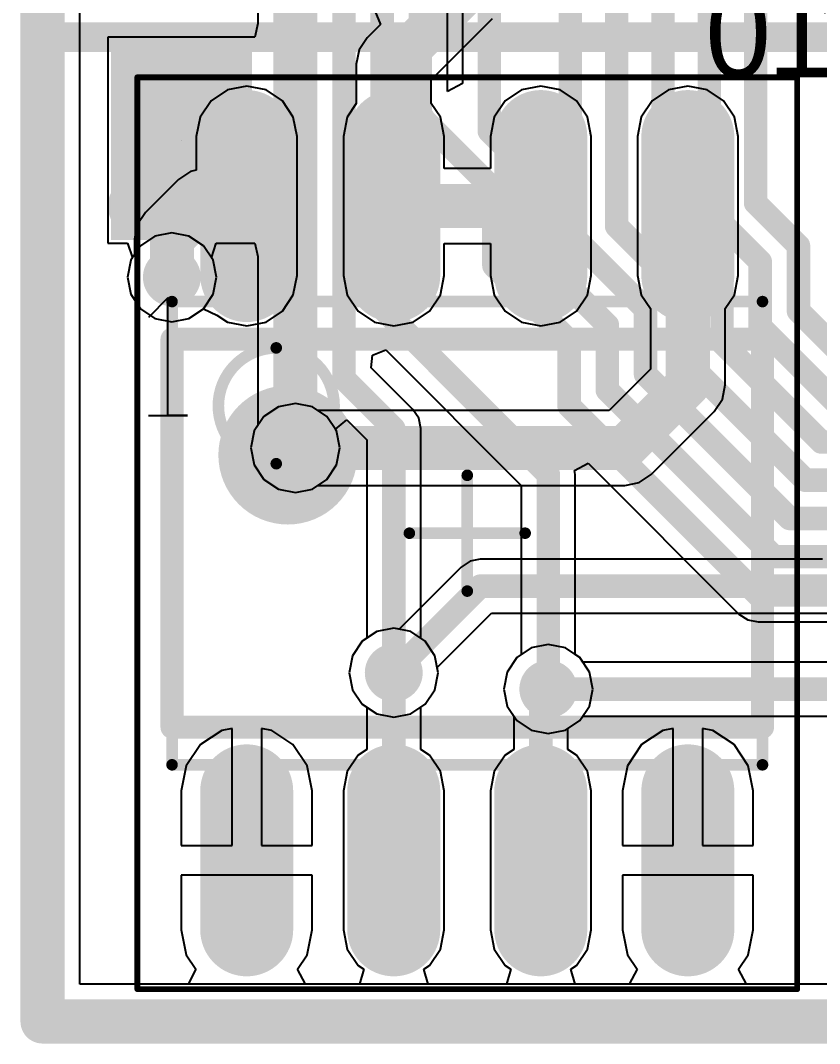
# Model space of a CAD drawing. Header units: millimetres. Extents: x 3.6 to 6.79, y 1.07 to 2.73.
# Drawn here: x 3.6145 to 3.8862, y 1.0655 to 1.4133 of the extents above; entities that cross this region are included whole.
import ezdxf

# ---------------------------------------------------------------- set-up
doc = ezdxf.new("R2010")
doc.units = ezdxf.units.MM
doc.header["$MEASUREMENT"] = 0
for name, color, linetype in [('BottomLayer', 5, 'Continuous'), ('BottomOverlay', 54, 'Continuous'), ('BottomPaste', 16, 'Continuous'), ('BottomSolder', 6, 'Continuous'), ('KeepOutLayer', 6, 'Continuous'), ('Mechanical13', 56, 'Continuous'), ('Mechanical15', 56, 'Continuous'), ('MidLayer1', 16, 'Continuous'), ('MidLayer2', 76, 'Continuous'), ('MultiLayer', 9, 'Continuous'), ('PadHoleLayer', 156, 'Continuous'), ('TopLayer', 1, 'Continuous'), ('TopOverlay', 2, 'Continuous'), ('TopPaste', 8, 'Continuous'), ('TopSolder', 216, 'Continuous'), ('ViaHoleLayer', 16, 'Continuous')]:
    doc.layers.add(name, color=color, linetype=linetype)

# ---------------------------------------------------------------- blocks, each defined once
blk = doc.blocks.new('SO8_B_22')
at = {"layer": 'BottomLayer', "const_width": 0.02362}
for points in [[(-0.0876, 0.075), (-0.13484, 0.075)], [(0.13484, 0.075), (0.0876, 0.075)], [(-0.0876, 0.025), (-0.13484, 0.025)], [(0.13484, 0.025), (0.0876, 0.025)], [(-0.0876, -0.025), (-0.13484, -0.025)], [(0.13484, -0.025), (0.0876, -0.025)], [(-0.0876, -0.075), (-0.13484, -0.075)], [(0.13484, -0.075), (0.0876, -0.075)]]:
    blk.add_lwpolyline(points, dxfattribs=at)
at = {"layer": 'BottomLayer', "const_width": 0.01181}
for points in [[(-0.14075, 0.075, 1), (-0.12894, 0.075, 1)], [(-0.0935, 0.075, 1), (-0.08169, 0.075, 1)], [(0.08169, 0.075, 1), (0.0935, 0.075, 1)], [(0.12894, 0.075, 1), (0.14075, 0.075, 1)], [(-0.14075, 0.025, 1), (-0.12894, 0.025, 1)], [(-0.0935, 0.025, 1), (-0.08169, 0.025, 1)], [(0.08169, 0.025, 1), (0.0935, 0.025, 1)], [(0.12894, 0.025, 1), (0.14075, 0.025, 1)], [(-0.14075, -0.025, 1), (-0.12894, -0.025, 1)], [(-0.0935, -0.025, 1), (-0.08169, -0.025, 1)], [(0.08169, -0.025, 1), (0.0935, -0.025, 1)], [(0.12894, -0.025, 1), (0.14075, -0.025, 1)], [(-0.14075, -0.075, 1), (-0.12894, -0.075, 1)], [(-0.0935, -0.075, 1), (-0.08169, -0.075, 1)], [(0.08169, -0.075, 1), (0.0935, -0.075, 1)], [(0.12894, -0.075, 1), (0.14075, -0.075, 1)]]:
    blk.add_lwpolyline(points, format="xyb", close=True, dxfattribs=at)
at = {"layer": 'BottomOverlay', "const_width": 0.00787}
for points in [[(-0.06594, -0.10039), (-0.06594, 0.10039)], [(0.06594, 0.10039), (-0.06594, 0.10039)], [(0.06594, -0.10039), (0.06594, 0.10039)], [(0.06594, -0.10039), (-0.06594, -0.10039)]]:
    blk.add_lwpolyline(points, dxfattribs=at)
at = {"layer": 'BottomOverlay'}
for points, const_width in [([(-0.06791, 0.10039, 1), (-0.06398, 0.10039, 1)], 0.00394), ([(-0.06791, 0.10039, 1), (-0.06398, 0.10039, 1)], 0.00394), ([(0.06398, 0.10039, 1), (0.06791, 0.10039, 1)], 0.00394), ([(0.06398, 0.10039, 1), (0.06791, 0.10039, 1)], 0.00394), ([(-0.01476, -0.06102, 1), (-0.03839, -0.06102, 1)], 0.02362), ([(-0.04429, -0.06102, 1), (-0.03248, -0.06102, 1)], 0.01181), ([(-0.02067, -0.06102, 1), (-0.00886, -0.06102, 1)], 0.01181), ([(-0.06791, -0.10039, 1), (-0.06398, -0.10039, 1)], 0.00394), ([(-0.06791, -0.10039, 1), (-0.06398, -0.10039, 1)], 0.00394), ([(0.06398, -0.10039, 1), (0.06791, -0.10039, 1)], 0.00394), ([(0.06398, -0.10039, 1), (0.06791, -0.10039, 1)], 0.00394), ([(-0.1063, -0.1124, 1), (-0.11614, -0.1124, 1)], 0.00984), ([(-0.1186, -0.1124, 1), (-0.11368, -0.1124, 1)], 0.00492), ([(-0.10876, -0.1124, 1), (-0.10384, -0.1124, 1)], 0.00492)]:
    blk.add_lwpolyline(points, format="xyb", close=True, dxfattribs=dict(at, const_width=const_width))
at = {"layer": 'BottomPaste', "const_width": 0.02362}
for points in [[(-0.0876, 0.075), (-0.13484, 0.075)], [(0.13484, 0.075), (0.0876, 0.075)], [(-0.0876, 0.025), (-0.13484, 0.025)], [(0.13484, 0.025), (0.0876, 0.025)], [(-0.0876, -0.025), (-0.13484, -0.025)], [(0.13484, -0.025), (0.0876, -0.025)], [(-0.0876, -0.075), (-0.13484, -0.075)], [(0.13484, -0.075), (0.0876, -0.075)]]:
    blk.add_lwpolyline(points, dxfattribs=at)
at = {"layer": 'BottomPaste', "const_width": 0.01181}
for points in [[(-0.14075, 0.075, 1), (-0.12894, 0.075, 1)], [(-0.0935, 0.075, 1), (-0.08169, 0.075, 1)], [(0.08169, 0.075, 1), (0.0935, 0.075, 1)], [(0.12894, 0.075, 1), (0.14075, 0.075, 1)], [(-0.14075, 0.025, 1), (-0.12894, 0.025, 1)], [(-0.0935, 0.025, 1), (-0.08169, 0.025, 1)], [(0.08169, 0.025, 1), (0.0935, 0.025, 1)], [(0.12894, 0.025, 1), (0.14075, 0.025, 1)], [(-0.14075, -0.025, 1), (-0.12894, -0.025, 1)], [(-0.0935, -0.025, 1), (-0.08169, -0.025, 1)], [(0.08169, -0.025, 1), (0.0935, -0.025, 1)], [(0.12894, -0.025, 1), (0.14075, -0.025, 1)], [(-0.14075, -0.075, 1), (-0.12894, -0.075, 1)], [(-0.0935, -0.075, 1), (-0.08169, -0.075, 1)], [(0.08169, -0.075, 1), (0.0935, -0.075, 1)], [(0.12894, -0.075, 1), (0.14075, -0.075, 1)]]:
    blk.add_lwpolyline(points, format="xyb", close=True, dxfattribs=at)
at = {"layer": 'BottomSolder', "const_width": 0.03162}
for points in [[(-0.0876, 0.075), (-0.13484, 0.075)], [(0.13484, 0.075), (0.0876, 0.075)], [(-0.0876, 0.025), (-0.13484, 0.025)], [(0.13484, 0.025), (0.0876, 0.025)], [(-0.0876, -0.025), (-0.13484, -0.025)], [(0.13484, -0.025), (0.0876, -0.025)], [(-0.0876, -0.075), (-0.13484, -0.075)], [(0.13484, -0.075), (0.0876, -0.075)]]:
    blk.add_lwpolyline(points, dxfattribs=at)
at = {"layer": 'BottomSolder', "const_width": 0.01581}
for points in [[(-0.14275, 0.075, 1), (-0.12694, 0.075, 1)], [(-0.0955, 0.075, 1), (-0.07969, 0.075, 1)], [(0.07969, 0.075, 1), (0.0955, 0.075, 1)], [(0.12694, 0.075, 1), (0.14275, 0.075, 1)], [(-0.14275, 0.025, 1), (-0.12694, 0.025, 1)], [(-0.0955, 0.025, 1), (-0.07969, 0.025, 1)], [(0.07969, 0.025, 1), (0.0955, 0.025, 1)], [(0.12694, 0.025, 1), (0.14275, 0.025, 1)], [(-0.14275, -0.025, 1), (-0.12694, -0.025, 1)], [(-0.0955, -0.025, 1), (-0.07969, -0.025, 1)], [(0.07969, -0.025, 1), (0.0955, -0.025, 1)], [(0.12694, -0.025, 1), (0.14275, -0.025, 1)], [(-0.14275, -0.075, 1), (-0.12694, -0.075, 1)], [(-0.0955, -0.075, 1), (-0.07969, -0.075, 1)], [(0.07969, -0.075, 1), (0.0955, -0.075, 1)], [(0.12694, -0.075, 1), (0.14275, -0.075, 1)]]:
    blk.add_lwpolyline(points, format="xyb", close=True, dxfattribs=at)
at = {"layer": 'Mechanical13', "const_width": 0.00394}
for points in [[(-0.07874, -0.10039), (-0.07874, 0.10039)], [(0.07874, 0.10039), (-0.07874, 0.10039)], [(0.07874, -0.10039), (0.07874, 0.10039)], [(0.07874, -0.10039), (-0.07874, -0.10039)]]:
    blk.add_lwpolyline(points, dxfattribs=at)
at = {"layer": 'Mechanical13'}
for points, const_width in [([(-0.07972, 0.10039, 1), (-0.07776, 0.10039, 1)], 0.00197), ([(-0.07972, 0.10039, 1), (-0.07776, 0.10039, 1)], 0.00197), ([(0.07776, 0.10039, 1), (0.07972, 0.10039, 1)], 0.00197), ([(0.07776, 0.10039, 1), (0.07972, 0.10039, 1)], 0.00197), ([(-0.02362, -0.06496, 1), (-0.06299, -0.06496, 1)], 0.00394), ([(-0.06398, -0.06496, 1), (-0.06201, -0.06496, 1)], 0.00197), ([(-0.02461, -0.06496, 1), (-0.02264, -0.06496, 1)], 0.00197), ([(-0.07972, -0.10039, 1), (-0.07776, -0.10039, 1)], 0.00197), ([(-0.07972, -0.10039, 1), (-0.07776, -0.10039, 1)], 0.00197), ([(0.07776, -0.10039, 1), (0.07972, -0.10039, 1)], 0.00197), ([(0.07776, -0.10039, 1), (0.07972, -0.10039, 1)], 0.00197)]:
    blk.add_lwpolyline(points, format="xyb", close=True, dxfattribs=dict(at, const_width=const_width))
at = {"layer": 'Mechanical15'}
for points, const_width in [([(-0.155, -0.1122), (-0.155, 0.1122)], 0.00197), ([(0.155, 0.1122), (-0.155, 0.1122)], 0.00197), ([(0.155, -0.1122), (0.155, 0.1122)], 0.00197), ([(0, -0.01969), (0, 0.01969)], 0.00394), ([(0.01969, 0), (-0.01969, 0)], 0.00394), ([(0.155, -0.1122), (-0.155, -0.1122)], 0.00197)]:
    blk.add_lwpolyline(points, dxfattribs=dict(at, const_width=const_width))
for points, const_width in [([(-0.15549, 0.1122, 1), (-0.15451, 0.1122, 1)], 0.000984), ([(-0.15549, 0.1122, 1), (-0.15451, 0.1122, 1)], 0.000984), ([(0.15451, 0.1122, 1), (0.15549, 0.1122, 1)], 0.000984), ([(0.15451, 0.1122, 1), (0.15549, 0.1122, 1)], 0.000984), ([(-0.00098, 0.01969, 1), (0.00098, 0.01969, 1)], 0.00197), ([(-0.02067, 0, 1), (-0.0187, 0, 1)], 0.00197), ([(0.0187, 0, 1), (0.02067, 0, 1)], 0.00197), ([(-0.00098, -0.01969, 1), (0.00098, -0.01969, 1)], 0.00197), ([(-0.15549, -0.1122, 1), (-0.15451, -0.1122, 1)], 0.000984), ([(-0.15549, -0.1122, 1), (-0.15451, -0.1122, 1)], 0.000984), ([(0.15451, -0.1122, 1), (0.15549, -0.1122, 1)], 0.000984), ([(0.15451, -0.1122, 1), (0.15549, -0.1122, 1)], 0.000984)]:
    blk.add_lwpolyline(points, format="xyb", close=True, dxfattribs=dict(at, const_width=const_width))
blk = doc.blocks.new('PCBC_________1_120')
at = {"layer": 'PadHoleLayer'}
blk.add_lwpolyline([(0, 0), (0, 0, -1), (0, 0), (0, 0, -1)], format="xyb", close=True, dxfattribs=at)
at = {"layer": 'TopLayer'}
blk.add_solid([(-0.02, -0.03), (0.02, -0.03), (-0.02, 0.03), (0.02, 0.03)], dxfattribs=at)
at = {"layer": 'TopPaste'}
blk.add_solid([(-0.02, -0.03), (0.02, -0.03), (-0.02, 0.03), (0.02, 0.03)], dxfattribs=at)
at = {"layer": 'TopSolder'}
blk.add_solid([(-0.024, -0.034), (0.024, -0.034), (-0.024, 0.034), (0.024, 0.034)], dxfattribs=at)

msp = doc.modelspace()

# ---------------------------------------------------------------- linework, layer by layer
at = {"layer": 'BottomLayer'}
for p, q in [((3.63474, 1.08574), (3.63474, 2.7138)), ((3.73502, 1.41658), (3.73693, 1.41196)), ((3.75419, 1.39316), (3.77501, 1.41399)), ((3.73693, 1.41196), (3.73243, 1.40745)), ((3.73243, 1.40745), (3.72967, 1.40332)), ((3.72967, 1.40332), (3.7287, 1.39844)), ((3.7287, 1.39844), (3.7287, 1.38503)), ((3.75419, 1.38503), (3.75419, 1.39316)), ((3.68488, 1.38968), (3.67932, 1.38596)), ((3.69144, 1.39098), (3.68488, 1.38968)), ((3.698, 1.38968), (3.69144, 1.39098)), ((3.70356, 1.38596), (3.698, 1.38968)), ((3.78488, 1.38968), (3.77932, 1.38596)), ((3.79144, 1.39098), (3.78488, 1.38968)), ((3.798, 1.38968), (3.79144, 1.39098)), ((3.80356, 1.38596), (3.798, 1.38968)), ((3.83488, 1.38968), (3.82932, 1.38596)), ((3.84144, 1.39098), (3.83488, 1.38968)), ((3.848, 1.38968), (3.84144, 1.39098)), ((3.85356, 1.38596), (3.848, 1.38968)), ((3.67932, 1.38596), (3.6756, 1.3804)), ((3.70728, 1.3804), (3.70356, 1.38596)), ((3.7287, 1.38503), (3.7256, 1.3804)), ((3.75728, 1.3804), (3.75419, 1.38503)), ((3.77932, 1.38596), (3.7756, 1.3804)), ((3.80728, 1.3804), (3.80356, 1.38596)), ((3.82932, 1.38596), (3.8256, 1.3804)), ((3.85728, 1.3804), (3.85356, 1.38596)), ((3.6756, 1.3804), (3.6743, 1.37384)), ((3.70858, 1.37384), (3.70728, 1.3804)), ((3.7256, 1.3804), (3.7243, 1.37384)), ((3.75858, 1.37384), (3.75728, 1.3804)), ((3.7756, 1.3804), (3.7743, 1.37384)), ((3.80858, 1.37384), (3.80728, 1.3804)), ((3.8256, 1.3804), (3.8243, 1.37384)), ((3.85858, 1.37384), (3.85728, 1.3804)), ((3.6743, 1.37384), (3.6743, 1.36238)), ((3.70858, 1.3266), (3.70858, 1.37384)), ((3.7243, 1.37384), (3.7243, 1.3266)), ((3.75858, 1.36297), (3.75858, 1.37384)), ((3.7743, 1.37384), (3.7743, 1.36297)), ((3.80858, 1.3266), (3.80858, 1.37384)), ((3.8243, 1.37384), (3.8243, 1.3266)), ((3.85858, 1.3266), (3.85858, 1.37384)), ((3.67234, 1.362), (3.66821, 1.35923)), ((3.6743, 1.36238), (3.67234, 1.362)), ((3.7743, 1.36297), (3.75858, 1.36297)), ((3.66821, 1.35923), (3.65699, 1.34801)), ((3.65699, 1.34801), (3.65423, 1.34388)), ((3.65423, 1.34388), (3.65326, 1.339)), ((3.65326, 1.339), (3.65326, 1.33364)), ((3.75858, 1.3266), (3.75858, 1.33748)), ((3.75858, 1.33748), (3.7743, 1.33748)), ((3.7743, 1.33748), (3.7743, 1.3266)), ((3.65326, 1.33364), (3.65202, 1.33179)), ((3.65202, 1.33179), (3.65087, 1.326)), ((3.65087, 1.326), (3.65202, 1.32021)), ((3.70728, 1.32004), (3.70858, 1.3266)), ((3.7243, 1.3266), (3.7256, 1.32004)), ((3.75728, 1.32004), (3.75858, 1.3266)), ((3.7743, 1.3266), (3.7756, 1.32004)), ((3.80728, 1.32004), (3.80858, 1.3266)), ((3.8243, 1.3266), (3.8256, 1.32004)), ((3.85728, 1.32004), (3.85858, 1.3266)), ((3.65202, 1.32021), (3.6553, 1.3153)), ((3.70356, 1.31448), (3.70728, 1.32004)), ((3.7256, 1.32004), (3.72932, 1.31448)), ((3.75356, 1.31448), (3.75728, 1.32004)), ((3.7756, 1.32004), (3.77932, 1.31448)), ((3.80356, 1.31448), (3.80728, 1.32004)), ((3.8256, 1.32004), (3.8287, 1.31541)), ((3.85419, 1.31541), (3.85728, 1.32004)), ((3.6553, 1.3153), (3.66021, 1.31202)), ((3.67179, 1.31202), (3.6767, 1.3153)), ((3.6767, 1.3153), (3.68129, 1.31316)), ((3.8287, 1.31541), (3.8287, 1.29472)), ((3.85419, 1.28944), (3.85419, 1.31541)), ((3.66021, 1.31202), (3.666, 1.31087)), ((3.666, 1.31087), (3.67179, 1.31202)), ((3.68129, 1.31316), (3.68488, 1.31076)), ((3.698, 1.31076), (3.70356, 1.31448)), ((3.72932, 1.31448), (3.73488, 1.31076)), ((3.748, 1.31076), (3.75356, 1.31448)), ((3.77932, 1.31448), (3.78488, 1.31076)), ((3.798, 1.31076), (3.80356, 1.31448)), ((3.68488, 1.31076), (3.69144, 1.30946)), ((3.69144, 1.30946), (3.698, 1.31076)), ((3.73488, 1.31076), (3.74144, 1.30946)), ((3.74144, 1.30946), (3.748, 1.31076)), ((3.78488, 1.31076), (3.79144, 1.30946)), ((3.79144, 1.30946), (3.798, 1.31076)), ((3.8287, 1.29472), (3.81472, 1.28074)), ((3.85322, 1.28456), (3.85419, 1.28944)), ((3.85045, 1.28043), (3.85322, 1.28456)), ((3.70221, 1.28198), (3.6973, 1.2787)), ((3.708, 1.28313), (3.70221, 1.28198)), ((3.71379, 1.28198), (3.708, 1.28313)), ((3.71564, 1.28074), (3.71379, 1.28198)), ((3.81472, 1.28074), (3.71564, 1.28074)), ((3.82901, 1.25899), (3.85045, 1.28043)), ((3.6973, 1.2787), (3.69402, 1.27379)), ((3.69402, 1.27379), (3.69287, 1.268)), ((3.69287, 1.268), (3.69402, 1.26221)), ((3.69402, 1.26221), (3.6973, 1.2573)), ((3.6973, 1.2573), (3.70221, 1.25402)), ((3.82, 1.25526), (3.82488, 1.25623)), ((3.82488, 1.25623), (3.82901, 1.25899)), ((3.70221, 1.25402), (3.708, 1.25287)), ((3.708, 1.25287), (3.71379, 1.25402)), ((3.71379, 1.25402), (3.71564, 1.25526)), ((3.71564, 1.25526), (3.82, 1.25526)), ((3.73565, 1.20554), (3.73074, 1.20226)), ((3.74144, 1.20669), (3.73565, 1.20554)), ((3.74723, 1.20554), (3.74144, 1.20669)), ((3.75214, 1.20226), (3.74723, 1.20554)), ((3.73074, 1.20226), (3.72746, 1.19735)), ((3.75542, 1.19735), (3.75214, 1.20226)), ((3.78821, 1.19998), (3.7833, 1.1967)), ((3.794, 1.20113), (3.78821, 1.19998)), ((3.79979, 1.19998), (3.794, 1.20113)), ((3.8047, 1.1967), (3.79979, 1.19998)), ((3.72746, 1.19735), (3.72631, 1.19156)), ((3.75657, 1.19156), (3.75542, 1.19735)), ((3.7833, 1.1967), (3.78002, 1.19179)), ((3.80798, 1.19179), (3.8047, 1.1967)), ((3.72631, 1.19156), (3.72746, 1.18577)), ((3.75542, 1.18577), (3.75657, 1.19156)), ((3.78002, 1.19179), (3.77887, 1.186)), ((3.80913, 1.186), (3.80798, 1.19179)), ((3.72746, 1.18577), (3.73074, 1.18086)), ((3.75214, 1.18086), (3.75542, 1.18577)), ((3.77887, 1.186), (3.78002, 1.18021)), ((3.80798, 1.18021), (3.80913, 1.186)), ((3.73074, 1.18086), (3.73226, 1.17984)), ((3.73226, 1.17984), (3.73226, 1.16549)), ((3.75062, 1.17984), (3.75214, 1.18086)), ((3.75062, 1.16549), (3.75062, 1.17984)), ((3.78002, 1.18021), (3.78226, 1.17685)), ((3.8047, 1.1753), (3.80798, 1.18021)), ((3.78226, 1.17685), (3.78226, 1.16549)), ((3.68644, 1.17265), (3.68293, 1.17195)), ((3.68644, 1.13278), (3.68644, 1.17265)), ((3.69995, 1.17195), (3.69644, 1.17265)), ((3.69644, 1.17265), (3.69644, 1.13278)), ((3.80062, 1.17257), (3.8047, 1.1753)), ((3.80062, 1.16549), (3.80062, 1.17257)), ((3.83644, 1.17265), (3.83293, 1.17195)), ((3.83644, 1.13278), (3.83644, 1.17265)), ((3.84995, 1.17195), (3.84644, 1.17265)), ((3.84644, 1.17265), (3.84644, 1.13278)), ((3.68293, 1.17195), (3.67572, 1.16713)), ((3.70717, 1.16713), (3.69995, 1.17195)), ((3.83293, 1.17195), (3.82572, 1.16713)), ((3.85717, 1.16713), (3.84995, 1.17195)), ((3.67572, 1.16713), (3.67089, 1.15991)), ((3.71199, 1.15991), (3.70717, 1.16713)), ((3.73226, 1.16549), (3.72932, 1.16352)), ((3.75356, 1.16352), (3.75062, 1.16549)), ((3.78226, 1.16549), (3.77932, 1.16352)), ((3.80356, 1.16352), (3.80062, 1.16549)), ((3.82572, 1.16713), (3.82089, 1.15991)), ((3.86199, 1.15991), (3.85717, 1.16713)), ((3.72932, 1.16352), (3.7256, 1.15796)), ((3.75728, 1.15796), (3.75356, 1.16352)), ((3.77932, 1.16352), (3.7756, 1.15796)), ((3.80728, 1.15796), (3.80356, 1.16352)), ((3.67089, 1.15991), (3.6692, 1.1514)), ((3.71368, 1.1514), (3.71199, 1.15991)), ((3.82089, 1.15991), (3.8192, 1.1514)), ((3.86368, 1.1514), (3.86199, 1.15991)), ((3.7256, 1.15796), (3.7243, 1.1514)), ((3.75858, 1.1514), (3.75728, 1.15796)), ((3.7756, 1.15796), (3.7743, 1.1514)), ((3.80858, 1.1514), (3.80728, 1.15796)), ((3.6692, 1.1514), (3.6692, 1.13278)), ((3.71368, 1.13278), (3.71368, 1.1514)), ((3.7243, 1.1514), (3.7243, 1.10416)), ((3.75858, 1.10416), (3.75858, 1.1514)), ((3.7743, 1.1514), (3.7743, 1.10416)), ((3.80858, 1.10416), (3.80858, 1.1514)), ((3.8192, 1.1514), (3.8192, 1.13278)), ((3.86368, 1.13278), (3.86368, 1.1514)), ((3.6692, 1.13278), (3.68644, 1.13278)), ((3.69644, 1.13278), (3.71368, 1.13278)), ((3.8192, 1.13278), (3.83644, 1.13278)), ((3.84644, 1.13278), (3.86368, 1.13278)), ((3.69144, 1.12278), (3.6692, 1.12278)), ((3.6692, 1.12278), (3.6692, 1.10416)), ((3.71368, 1.12278), (3.69144, 1.12278)), ((3.71368, 1.10416), (3.71368, 1.12278)), ((3.84144, 1.12278), (3.8192, 1.12278)), ((3.8192, 1.12278), (3.8192, 1.10416)), ((3.86368, 1.12278), (3.84144, 1.12278)), ((3.86368, 1.10416), (3.86368, 1.12278)), ((3.6692, 1.10416), (3.67089, 1.09565)), ((3.71199, 1.09565), (3.71368, 1.10416)), ((3.7243, 1.10416), (3.7256, 1.0976)), ((3.75728, 1.0976), (3.75858, 1.10416)), ((3.7743, 1.10416), (3.7756, 1.0976)), ((3.80728, 1.0976), (3.80858, 1.10416)), ((3.8192, 1.10416), (3.82089, 1.09565)), ((3.86199, 1.09565), (3.86368, 1.10416)), ((3.67089, 1.09565), (3.67417, 1.09074)), ((3.70871, 1.09074), (3.71199, 1.09565)), ((3.7256, 1.0976), (3.72932, 1.09204)), ((3.75356, 1.09204), (3.75728, 1.0976)), ((3.7756, 1.0976), (3.77932, 1.09204)), ((3.80356, 1.09204), (3.80728, 1.0976)), ((3.82089, 1.09565), (3.82417, 1.09074)), ((3.85871, 1.09074), (3.86199, 1.09565)), ((3.67417, 1.09074), (3.6715, 1.08574)), ((3.71138, 1.08574), (3.70871, 1.09074)), ((3.72932, 1.09204), (3.73125, 1.09074)), ((3.73125, 1.09074), (3.72974, 1.08574)), ((3.75163, 1.09074), (3.75356, 1.09204)), ((3.75314, 1.08574), (3.75163, 1.09074)), ((3.77932, 1.09204), (3.78125, 1.09074)), ((3.78125, 1.09074), (3.77974, 1.08574)), ((3.80163, 1.09074), (3.80356, 1.09204)), ((3.80314, 1.08574), (3.80163, 1.09074)), ((3.82417, 1.09074), (3.8215, 1.08574)), ((3.86138, 1.08574), (3.85871, 1.09074)), ((3.6715, 1.08574), (3.63474, 1.08574)), ((3.72974, 1.08574), (3.71138, 1.08574)), ((3.77974, 1.08574), (3.75314, 1.08574)), ((3.8215, 1.08574), (3.80314, 1.08574)), ((3.92867, 1.08574), (3.86138, 1.08574))]:
    msp.add_line(p, q, dxfattribs=at)
for points, const_width in [([(3.74144, 1.39844), (3.766, 1.423)], 0.015), ([(3.74144, 1.35022), (3.74144, 1.39844)], 0.015), ([(3.666, 1.339), (3.67722, 1.35022)], 0.015), ([(3.67722, 1.35022), (3.69144, 1.35022)], 0.015), ([(3.74144, 1.35022), (3.79144, 1.35022)], 0.015), ([(3.84144, 1.28944), (3.84144, 1.35022)], 0.015), ([(3.666, 1.326), (3.666, 1.339)], 0.015), ([(3.82, 1.268), (3.84144, 1.28944)], 0.015), ([(3.708, 1.268), (3.82, 1.268)], 0.015), ([(3.74144, 1.12778), (3.74144, 1.19156)], 0.008), ([(3.79144, 1.18344), (3.794, 1.186)], 0.008), ([(3.79144, 1.12778), (3.79144, 1.18344)], 0.008)]:
    msp.add_lwpolyline(points, dxfattribs=dict(at, const_width=const_width))
for points, const_width in [([(3.73769, 1.39844, 1), (3.74519, 1.39844, 1)], 0.0075), ([(3.73769, 1.39844, 1), (3.74519, 1.39844, 1)], 0.0075), ([(3.67347, 1.35022, 1), (3.68097, 1.35022, 1)], 0.0075), ([(3.67347, 1.35022, 1), (3.68097, 1.35022, 1)], 0.0075), ([(3.68769, 1.35022, 1), (3.69519, 1.35022, 1)], 0.0075), ([(3.73769, 1.35022, 1), (3.74519, 1.35022, 1)], 0.0075), ([(3.73769, 1.35022, 1), (3.74519, 1.35022, 1)], 0.0075), ([(3.78769, 1.35022, 1), (3.79519, 1.35022, 1)], 0.0075), ([(3.83769, 1.35022, 1), (3.84519, 1.35022, 1)], 0.0075), ([(3.66225, 1.339, 1), (3.66975, 1.339, 1)], 0.0075), ([(3.66225, 1.339, 1), (3.66975, 1.339, 1)], 0.0075), ([(3.66108, 1.326, 1), (3.67092, 1.326, 1)], 0.00984), ([(3.66225, 1.326, 1), (3.66975, 1.326, 1)], 0.0075), ([(3.83769, 1.28944, 1), (3.84519, 1.28944, 1)], 0.0075), ([(3.83769, 1.28944, 1), (3.84519, 1.28944, 1)], 0.0075), ([(3.70308, 1.268, 1), (3.71292, 1.268, 1)], 0.00984), ([(3.70425, 1.268, 1), (3.71175, 1.268, 1)], 0.0075), ([(3.81625, 1.268, 1), (3.82375, 1.268, 1)], 0.0075), ([(3.81625, 1.268, 1), (3.82375, 1.268, 1)], 0.0075), ([(3.73652, 1.19156, 1), (3.74636, 1.19156, 1)], 0.00984), ([(3.73944, 1.19156, 1), (3.74344, 1.19156, 1)], 0.004), ([(3.78908, 1.186, 1), (3.79892, 1.186, 1)], 0.00984), ([(3.792, 1.186, 1), (3.796, 1.186, 1)], 0.004), ([(3.78944, 1.18344, 1), (3.79344, 1.18344, 1)], 0.004), ([(3.78944, 1.18344, 1), (3.79344, 1.18344, 1)], 0.004), ([(3.73944, 1.12778, 1), (3.74344, 1.12778, 1)], 0.004), ([(3.78944, 1.12778, 1), (3.79344, 1.12778, 1)], 0.004)]:
    msp.add_lwpolyline(points, format="xyb", close=True, dxfattribs=dict(at, const_width=const_width))
at = {"layer": 'KeepOutLayer', "const_width": 0.015}
for points in [[(3.622, 1.073), (3.622, 2.72654)], [(3.622, 1.073), (6.77161, 1.073)]]:
    msp.add_lwpolyline(points, dxfattribs=at)
at = {"layer": 'KeepOutLayer', "const_width": 0.0075}
msp.add_lwpolyline([(3.61825, 1.073, 1), (3.62575, 1.073, 1)], format="xyb", close=True, dxfattribs=at)
msp.add_lwpolyline([(3.61825, 1.073, 1), (3.62575, 1.073, 1)], format="xyb", close=True, dxfattribs=at)
at = {"layer": 'MidLayer1'}
for p, q in [((3.63474, 1.08574), (3.63474, 2.7138)), ((3.66021, 1.33998), (3.6553, 1.3367)), ((3.666, 1.34113), (3.66021, 1.33998)), ((3.67179, 1.33998), (3.666, 1.34113)), ((3.6767, 1.3367), (3.67179, 1.33998)), ((3.6553, 1.3367), (3.65202, 1.33179)), ((3.67998, 1.33179), (3.6767, 1.3367)), ((3.65202, 1.33179), (3.65087, 1.326)), ((3.68113, 1.326), (3.67998, 1.33179)), ((3.65087, 1.326), (3.65202, 1.32021)), ((3.67998, 1.32021), (3.68113, 1.326)), ((3.65202, 1.32021), (3.6553, 1.3153)), ((3.6767, 1.3153), (3.67998, 1.32021)), ((3.6553, 1.3153), (3.66021, 1.31202)), ((3.67179, 1.31202), (3.6767, 1.3153)), ((3.66021, 1.31202), (3.666, 1.31087)), ((3.666, 1.31087), (3.67179, 1.31202)), ((3.70221, 1.28198), (3.6973, 1.2787)), ((3.708, 1.28313), (3.70221, 1.28198)), ((3.71379, 1.28198), (3.708, 1.28313)), ((3.7187, 1.2787), (3.71379, 1.28198)), ((3.6973, 1.2787), (3.69402, 1.27379)), ((3.72198, 1.27379), (3.7187, 1.2787)), ((3.69402, 1.27379), (3.69287, 1.268)), ((3.72313, 1.268), (3.72198, 1.27379)), ((3.69287, 1.268), (3.69402, 1.26221)), ((3.72198, 1.26221), (3.72313, 1.268)), ((3.69402, 1.26221), (3.6973, 1.2573)), ((3.7187, 1.2573), (3.72198, 1.26221)), ((3.6973, 1.2573), (3.70221, 1.25402)), ((3.71379, 1.25402), (3.7187, 1.2573)), ((3.70221, 1.25402), (3.708, 1.25287)), ((3.708, 1.25287), (3.71379, 1.25402)), ((3.76737, 1.22948), (3.76439, 1.22749)), ((3.77088, 1.23018), (3.76737, 1.22948)), ((3.8872, 1.23018), (3.77088, 1.23018)), ((3.76439, 1.22749), (3.74324, 1.20634)), ((3.75622, 1.19336), (3.77468, 1.21182)), ((3.77468, 1.21182), (3.891, 1.21182)), ((3.73565, 1.20554), (3.73074, 1.20226)), ((3.74144, 1.20669), (3.73565, 1.20554)), ((3.74324, 1.20634), (3.74144, 1.20669)), ((3.73074, 1.20226), (3.72746, 1.19735)), ((3.78821, 1.19998), (3.7833, 1.1967)), ((3.794, 1.20113), (3.78821, 1.19998)), ((3.79979, 1.19998), (3.794, 1.20113)), ((3.8047, 1.1967), (3.79979, 1.19998)), ((3.72746, 1.19735), (3.72631, 1.19156)), ((3.7833, 1.1967), (3.78002, 1.19179)), ((3.80572, 1.19518), (3.8047, 1.1967)), ((3.75657, 1.19156), (3.75622, 1.19336)), ((3.9142, 1.19518), (3.80572, 1.19518)), ((3.72631, 1.19156), (3.72746, 1.18577)), ((3.75542, 1.18577), (3.75657, 1.19156)), ((3.78002, 1.19179), (3.77887, 1.186)), ((3.72746, 1.18577), (3.73074, 1.18086)), ((3.75214, 1.18086), (3.75542, 1.18577)), ((3.77887, 1.186), (3.78002, 1.18021)), ((3.73074, 1.18086), (3.73565, 1.17758)), ((3.74723, 1.17758), (3.75214, 1.18086)), ((3.78002, 1.18021), (3.7833, 1.1753)), ((3.73565, 1.17758), (3.74144, 1.17643)), ((3.74144, 1.17643), (3.74723, 1.17758)), ((3.8047, 1.1753), (3.80572, 1.17682)), ((3.80572, 1.17682), (3.918, 1.17682)), ((3.7833, 1.1753), (3.78821, 1.17202)), ((3.79979, 1.17202), (3.8047, 1.1753)), ((3.78821, 1.17202), (3.794, 1.17087)), ((3.794, 1.17087), (3.79979, 1.17202)), ((6.75886, 1.08574), (3.63474, 1.08574))]:
    msp.add_line(p, q, dxfattribs=at)
for points, const_width in [([(3.66108, 1.326, 1), (3.67092, 1.326, 1)], 0.00984), ([(3.70308, 1.268, 1), (3.71292, 1.268, 1)], 0.00984), ([(3.76888, 1.221, 1), (3.77288, 1.221, 1)], 0.004), ([(3.76888, 1.221, 1), (3.77288, 1.221, 1)], 0.004), ([(3.73652, 1.19156, 1), (3.74636, 1.19156, 1)], 0.00984), ([(3.73944, 1.19156, 1), (3.74344, 1.19156, 1)], 0.004), ([(3.78908, 1.186, 1), (3.79892, 1.186, 1)], 0.00984), ([(3.792, 1.186, 1), (3.796, 1.186, 1)], 0.004)]:
    msp.add_lwpolyline(points, format="xyb", close=True, dxfattribs=dict(at, const_width=const_width))
at = {"layer": 'MidLayer1', "const_width": 0.008}
for points in [[(3.74144, 1.19156), (3.77088, 1.221)], [(3.77088, 1.221), (3.891, 1.221)], [(3.794, 1.186), (3.918, 1.186)]]:
    msp.add_lwpolyline(points, dxfattribs=at)
at = {"layer": 'MidLayer2'}
for p, q in [((3.63474, 1.08574), (3.63474, 2.7138)), ((3.66021, 1.33998), (3.6553, 1.3367)), ((3.666, 1.34113), (3.66021, 1.33998)), ((3.67179, 1.33998), (3.666, 1.34113)), ((3.6767, 1.3367), (3.67179, 1.33998)), ((3.6553, 1.3367), (3.65202, 1.33179)), ((3.67998, 1.33179), (3.6767, 1.3367)), ((3.65202, 1.33179), (3.65087, 1.326)), ((3.68113, 1.326), (3.67998, 1.33179)), ((3.65087, 1.326), (3.65202, 1.32021)), ((3.67998, 1.32021), (3.68113, 1.326)), ((3.65202, 1.32021), (3.6553, 1.3153)), ((3.6767, 1.3153), (3.67998, 1.32021)), ((3.6553, 1.3153), (3.66021, 1.31202)), ((3.67179, 1.31202), (3.6767, 1.3153)), ((3.66021, 1.31202), (3.666, 1.31087)), ((3.666, 1.31087), (3.67179, 1.31202)), ((3.70221, 1.28198), (3.6973, 1.2787)), ((3.708, 1.28313), (3.70221, 1.28198)), ((3.71379, 1.28198), (3.708, 1.28313)), ((3.7187, 1.2787), (3.71379, 1.28198)), ((3.6973, 1.2787), (3.69402, 1.27379)), ((3.72198, 1.27379), (3.7187, 1.2787)), ((3.69402, 1.27379), (3.69287, 1.268)), ((3.72313, 1.268), (3.72198, 1.27379)), ((3.69287, 1.268), (3.69402, 1.26221)), ((3.72198, 1.26221), (3.72313, 1.268)), ((3.69402, 1.26221), (3.6973, 1.2573)), ((3.7187, 1.2573), (3.72198, 1.26221)), ((3.6973, 1.2573), (3.70221, 1.25402)), ((3.71379, 1.25402), (3.7187, 1.2573)), ((3.70221, 1.25402), (3.708, 1.25287)), ((3.708, 1.25287), (3.71379, 1.25402)), ((3.73565, 1.20554), (3.73074, 1.20226)), ((3.74144, 1.20669), (3.73565, 1.20554)), ((3.74723, 1.20554), (3.74144, 1.20669)), ((3.75214, 1.20226), (3.74723, 1.20554)), ((3.73074, 1.20226), (3.72746, 1.19735)), ((3.75542, 1.19735), (3.75214, 1.20226)), ((3.78821, 1.19998), (3.7833, 1.1967)), ((3.794, 1.20113), (3.78821, 1.19998)), ((3.79979, 1.19998), (3.794, 1.20113)), ((3.8047, 1.1967), (3.79979, 1.19998)), ((3.72746, 1.19735), (3.72631, 1.19156)), ((3.75657, 1.19156), (3.75542, 1.19735)), ((3.7833, 1.1967), (3.78002, 1.19179)), ((3.80798, 1.19179), (3.8047, 1.1967)), ((3.72631, 1.19156), (3.72746, 1.18577)), ((3.75542, 1.18577), (3.75657, 1.19156)), ((3.78002, 1.19179), (3.77887, 1.186)), ((3.80913, 1.186), (3.80798, 1.19179)), ((3.72746, 1.18577), (3.73074, 1.18086)), ((3.75214, 1.18086), (3.75542, 1.18577)), ((3.77887, 1.186), (3.78002, 1.18021)), ((3.80798, 1.18021), (3.80913, 1.186)), ((3.73074, 1.18086), (3.73565, 1.17758)), ((3.74723, 1.17758), (3.75214, 1.18086)), ((3.78002, 1.18021), (3.7833, 1.1753)), ((3.8047, 1.1753), (3.80798, 1.18021)), ((3.73565, 1.17758), (3.74144, 1.17643)), ((3.74144, 1.17643), (3.74723, 1.17758)), ((3.7833, 1.1753), (3.78821, 1.17202)), ((3.79979, 1.17202), (3.8047, 1.1753)), ((3.78821, 1.17202), (3.794, 1.17087)), ((3.794, 1.17087), (3.79979, 1.17202)), ((6.75886, 1.08574), (3.63474, 1.08574))]:
    msp.add_line(p, q, dxfattribs=at)
at = {"layer": 'MidLayer2', "const_width": 0.00984}
for points in [[(3.66108, 1.326, 1), (3.67092, 1.326, 1)], [(3.70308, 1.268, 1), (3.71292, 1.268, 1)], [(3.73652, 1.19156, 1), (3.74636, 1.19156, 1)], [(3.78908, 1.186, 1), (3.79892, 1.186, 1)]]:
    msp.add_lwpolyline(points, format="xyb", close=True, dxfattribs=at)
at = {"layer": 'MultiLayer', "const_width": 0.00984}
for points in [[(3.66108, 1.326, 1), (3.67092, 1.326, 1)], [(3.70308, 1.268, 1), (3.71292, 1.268, 1)], [(3.73652, 1.19156, 1), (3.74636, 1.19156, 1)], [(3.78908, 1.186, 1), (3.79892, 1.186, 1)]]:
    msp.add_lwpolyline(points, format="xyb", close=True, dxfattribs=at)
at = {"layer": 'TopLayer'}
for p, q in [((3.63474, 1.08574), (3.63474, 2.7138)), ((3.76477, 1.61657), (3.76477, 1.39189)), ((3.75968, 1.38927), (3.75968, 1.52688)), ((3.69526, 1.44204), (3.69526, 1.41223)), ((3.69526, 1.41223), (3.69424, 1.40765)), ((3.69026, 1.40765), (3.64424, 1.40765)), ((3.64424, 1.40765), (3.64424, 1.33765)), ((3.69424, 1.40765), (3.69026, 1.40765)), ((3.76477, 1.39189), (3.75977, 1.38921)), ((3.75977, 1.38921), (3.75968, 1.38927)), ((3.64424, 1.33765), (3.65093, 1.33765)), ((3.65093, 1.33765), (3.65259, 1.33265)), ((3.67941, 1.33265), (3.68107, 1.33765)), ((3.68107, 1.33765), (3.69424, 1.33765)), ((3.69424, 1.33765), (3.69526, 1.33306)), ((3.65259, 1.33265), (3.65202, 1.33179)), ((3.67998, 1.33179), (3.67941, 1.33265)), ((3.69526, 1.33306), (3.69526, 1.27564)), ((3.65202, 1.33179), (3.65087, 1.326)), ((3.68113, 1.326), (3.67998, 1.33179)), ((3.65087, 1.326), (3.65202, 1.32021)), ((3.67998, 1.32021), (3.68113, 1.326)), ((3.65202, 1.32021), (3.6553, 1.3153)), ((3.6767, 1.3153), (3.67998, 1.32021)), ((3.6553, 1.3153), (3.66021, 1.31202)), ((3.67179, 1.31202), (3.6767, 1.3153)), ((3.66021, 1.31202), (3.666, 1.31087)), ((3.666, 1.31087), (3.67179, 1.31202)), ((3.73421, 1.29952), (3.73871, 1.30131)), ((3.73871, 1.30131), (3.78482, 1.2552)), ((3.73378, 1.29519), (3.73421, 1.29952)), ((3.74793, 1.28105), (3.73378, 1.29519)), ((3.74992, 1.27807), (3.74793, 1.28105)), ((3.72162, 1.27433), (3.7255, 1.27752)), ((3.7255, 1.27752), (3.73226, 1.27076)), ((3.75062, 1.27456), (3.74992, 1.27807)), ((3.69402, 1.27379), (3.69287, 1.268)), ((3.69526, 1.27564), (3.69402, 1.27379)), ((3.72198, 1.27379), (3.72162, 1.27433)), ((3.72313, 1.268), (3.72198, 1.27379)), ((3.75062, 1.20328), (3.75062, 1.27456)), ((3.73226, 1.27076), (3.73226, 1.20328)), ((3.69287, 1.268), (3.69402, 1.26221)), ((3.72198, 1.26221), (3.72313, 1.268)), ((3.80291, 1.26035), (3.80752, 1.26281)), ((3.80752, 1.26281), (3.85882, 1.21151)), ((3.69402, 1.26221), (3.6973, 1.2573)), ((3.7187, 1.2573), (3.72198, 1.26221)), ((3.80318, 1.259), (3.80291, 1.26035)), ((3.6973, 1.2573), (3.70221, 1.25402)), ((3.71379, 1.25402), (3.7187, 1.2573)), ((3.80318, 1.19772), (3.80318, 1.259)), ((3.70221, 1.25402), (3.708, 1.25287)), ((3.708, 1.25287), (3.71379, 1.25402)), ((3.78482, 1.2552), (3.78482, 1.19772)), ((3.85882, 1.21151), (3.8618, 1.20952)), ((3.8618, 1.20952), (3.86531, 1.20882)), ((3.86531, 1.20882), (3.97142, 1.20882)), ((3.73074, 1.20226), (3.72746, 1.19735)), ((3.73226, 1.20328), (3.73074, 1.20226)), ((3.75214, 1.20226), (3.75062, 1.20328)), ((3.75542, 1.19735), (3.75214, 1.20226)), ((3.72746, 1.19735), (3.72631, 1.19156)), ((3.75657, 1.19156), (3.75542, 1.19735)), ((3.7833, 1.1967), (3.78002, 1.19179)), ((3.78482, 1.19772), (3.7833, 1.1967)), ((3.8047, 1.1967), (3.80318, 1.19772)), ((3.80798, 1.19179), (3.8047, 1.1967)), ((3.72631, 1.19156), (3.72746, 1.18577)), ((3.75542, 1.18577), (3.75657, 1.19156)), ((3.78002, 1.19179), (3.77887, 1.186)), ((3.80913, 1.186), (3.80798, 1.19179)), ((3.72746, 1.18577), (3.73074, 1.18086)), ((3.75214, 1.18086), (3.75542, 1.18577)), ((3.77887, 1.186), (3.78002, 1.18021)), ((3.80798, 1.18021), (3.80913, 1.186)), ((3.73074, 1.18086), (3.73565, 1.17758)), ((3.74723, 1.17758), (3.75214, 1.18086)), ((3.78002, 1.18021), (3.7833, 1.1753)), ((3.8047, 1.1753), (3.80798, 1.18021)), ((3.73565, 1.17758), (3.74144, 1.17643)), ((3.74144, 1.17643), (3.74723, 1.17758)), ((3.7833, 1.1753), (3.78821, 1.17202)), ((3.79979, 1.17202), (3.8047, 1.1753)), ((3.78821, 1.17202), (3.794, 1.17087)), ((3.794, 1.17087), (3.79979, 1.17202)), ((6.75886, 1.08574), (3.63474, 1.08574))]:
    msp.add_line(p, q, dxfattribs=at)
for points, const_width in [([(3.77394, 1.37567), (3.77394, 1.6255)], 0.008), ([(3.8015, 1.34073), (3.8015, 1.59794)], 0.008), ([(3.81725, 1.34336), (3.81725, 1.59794)], 0.008), ([(3.833, 1.346), (3.833, 1.59794)], 0.008), ([(3.84875, 1.34864), (3.84875, 1.59794)], 0.008), ([(3.8645, 1.35127), (3.8645, 1.59794)], 0.008), ([(3.7505, 1.38073), (3.7505, 1.52688)], 0.008), ([(3.7375, 1.3155), (3.7375, 1.5215)], 0.008), ([(3.7245, 1.2915), (3.7245, 1.51612)], 0.008), ([(3.708, 1.268), (3.708, 1.487)], 0.015), ([(3.7505, 1.38073), (3.7755, 1.35573)], 0.008), ([(3.666, 1.3694), (3.66924, 1.37265)], 0.015), ([(3.77394, 1.37567), (3.7885, 1.36111)], 0.008), ([(3.666, 1.326), (3.666, 1.3694)], 0.015), ([(3.7885, 1.33534), (3.7885, 1.36111)], 0.008), ([(3.7755, 1.32996), (3.7755, 1.35573)], 0.008), ([(3.8645, 1.35127), (3.87906, 1.33671)], 0.008), ([(3.833, 1.346), (3.85306, 1.32594)], 0.008), ([(3.84875, 1.34864), (3.86606, 1.33133)], 0.008), ([(3.81725, 1.34336), (3.84006, 1.32056)], 0.008), ([(3.8015, 1.34073), (3.82706, 1.31518)], 0.008), ([(3.7885, 1.33534), (3.81406, 1.30979)], 0.008), ([(3.87906, 1.31456), (3.87906, 1.33671)], 0.008), ([(3.7755, 1.32996), (3.80106, 1.30441)], 0.008), ([(3.86606, 1.30918), (3.86606, 1.33133)], 0.008), ([(3.85306, 1.30379), (3.85306, 1.32594)], 0.008), ([(3.84006, 1.29841), (3.84006, 1.32056)], 0.008), ([(3.7375, 1.3155), (3.794, 1.259)], 0.008), ([(3.82706, 1.29302), (3.82706, 1.31518)], 0.008), ([(3.87906, 1.31456), (3.89762, 1.296)], 0.008), ([(3.81406, 1.28764), (3.81406, 1.30979)], 0.008), ([(3.86606, 1.30918), (3.89223, 1.283)], 0.008), ([(3.80106, 1.28225), (3.80106, 1.30441)], 0.008), ([(3.85306, 1.30379), (3.88685, 1.27)], 0.008), ([(3.84006, 1.29841), (3.88146, 1.257)], 0.008), ([(3.7245, 1.2915), (3.74144, 1.27456)], 0.008), ([(3.82706, 1.29302), (3.87608, 1.244)], 0.008), ([(3.81406, 1.28764), (3.87069, 1.231)], 0.008), ([(3.80106, 1.28225), (3.86531, 1.218)], 0.008), ([(3.74144, 1.19156), (3.74144, 1.27456)], 0.008), ([(3.88685, 1.27), (4.06331, 1.27)], 0.008), ([(3.794, 1.186), (3.794, 1.259)], 0.008), ([(3.88146, 1.257), (4.054, 1.257)], 0.008), ([(3.87608, 1.244), (4.04862, 1.244)], 0.008), ([(3.87069, 1.231), (4.033, 1.231)], 0.008), ([(3.86531, 1.218), (3.97522, 1.218)], 0.008)]:
    msp.add_lwpolyline(points, dxfattribs=dict(at, const_width=const_width))
for points, const_width in [([(3.7485, 1.38073, 1), (3.7525, 1.38073, 1)], 0.004), ([(3.7485, 1.38073, 1), (3.7525, 1.38073, 1)], 0.004), ([(3.66549, 1.37265, 1), (3.67299, 1.37265, 1)], 0.0075), ([(3.77194, 1.37567, 1), (3.77594, 1.37567, 1)], 0.004), ([(3.77194, 1.37567, 1), (3.77594, 1.37567, 1)], 0.004), ([(3.66225, 1.3694, 1), (3.66975, 1.3694, 1)], 0.0075), ([(3.66225, 1.3694, 1), (3.66975, 1.3694, 1)], 0.0075), ([(3.7865, 1.36111, 1), (3.7905, 1.36111, 1)], 0.004), ([(3.7865, 1.36111, 1), (3.7905, 1.36111, 1)], 0.004), ([(3.7735, 1.35573, 1), (3.7775, 1.35573, 1)], 0.004), ([(3.7735, 1.35573, 1), (3.7775, 1.35573, 1)], 0.004), ([(3.8625, 1.35127, 1), (3.8665, 1.35127, 1)], 0.004), ([(3.8625, 1.35127, 1), (3.8665, 1.35127, 1)], 0.004), ([(3.831, 1.346, 1), (3.835, 1.346, 1)], 0.004), ([(3.831, 1.346, 1), (3.835, 1.346, 1)], 0.004), ([(3.84675, 1.34864, 1), (3.85075, 1.34864, 1)], 0.004), ([(3.84675, 1.34864, 1), (3.85075, 1.34864, 1)], 0.004), ([(3.81525, 1.34336, 1), (3.81925, 1.34336, 1)], 0.004), ([(3.81525, 1.34336, 1), (3.81925, 1.34336, 1)], 0.004), ([(3.7995, 1.34073, 1), (3.8035, 1.34073, 1)], 0.004), ([(3.7995, 1.34073, 1), (3.8035, 1.34073, 1)], 0.004), ([(3.7865, 1.33534, 1), (3.7905, 1.33534, 1)], 0.004), ([(3.7865, 1.33534, 1), (3.7905, 1.33534, 1)], 0.004), ([(3.87706, 1.33671, 1), (3.88106, 1.33671, 1)], 0.004), ([(3.87706, 1.33671, 1), (3.88106, 1.33671, 1)], 0.004), ([(3.66108, 1.326, 1), (3.67092, 1.326, 1)], 0.00984), ([(3.66225, 1.326, 1), (3.66975, 1.326, 1)], 0.0075), ([(3.7735, 1.32996, 1), (3.7775, 1.32996, 1)], 0.004), ([(3.7735, 1.32996, 1), (3.7775, 1.32996, 1)], 0.004), ([(3.86406, 1.33133, 1), (3.86806, 1.33133, 1)], 0.004), ([(3.86406, 1.33133, 1), (3.86806, 1.33133, 1)], 0.004), ([(3.85106, 1.32594, 1), (3.85506, 1.32594, 1)], 0.004), ([(3.85106, 1.32594, 1), (3.85506, 1.32594, 1)], 0.004), ([(3.83806, 1.32056, 1), (3.84206, 1.32056, 1)], 0.004), ([(3.83806, 1.32056, 1), (3.84206, 1.32056, 1)], 0.004), ([(3.7355, 1.3155, 1), (3.7395, 1.3155, 1)], 0.004), ([(3.7355, 1.3155, 1), (3.7395, 1.3155, 1)], 0.004), ([(3.82506, 1.31518, 1), (3.82906, 1.31518, 1)], 0.004), ([(3.82506, 1.31518, 1), (3.82906, 1.31518, 1)], 0.004), ([(3.87706, 1.31456, 1), (3.88106, 1.31456, 1)], 0.004), ([(3.87706, 1.31456, 1), (3.88106, 1.31456, 1)], 0.004), ([(3.81206, 1.30979, 1), (3.81606, 1.30979, 1)], 0.004), ([(3.81206, 1.30979, 1), (3.81606, 1.30979, 1)], 0.004), ([(3.86406, 1.30918, 1), (3.86806, 1.30918, 1)], 0.004), ([(3.86406, 1.30918, 1), (3.86806, 1.30918, 1)], 0.004), ([(3.79906, 1.30441, 1), (3.80306, 1.30441, 1)], 0.004), ([(3.79906, 1.30441, 1), (3.80306, 1.30441, 1)], 0.004), ([(3.85106, 1.30379, 1), (3.85506, 1.30379, 1)], 0.004), ([(3.85106, 1.30379, 1), (3.85506, 1.30379, 1)], 0.004), ([(3.83806, 1.29841, 1), (3.84206, 1.29841, 1)], 0.004), ([(3.83806, 1.29841, 1), (3.84206, 1.29841, 1)], 0.004), ([(3.7225, 1.2915, 1), (3.7265, 1.2915, 1)], 0.004), ([(3.7225, 1.2915, 1), (3.7265, 1.2915, 1)], 0.004), ([(3.82506, 1.29302, 1), (3.82906, 1.29302, 1)], 0.004), ([(3.82506, 1.29302, 1), (3.82906, 1.29302, 1)], 0.004), ([(3.81206, 1.28764, 1), (3.81606, 1.28764, 1)], 0.004), ([(3.81206, 1.28764, 1), (3.81606, 1.28764, 1)], 0.004), ([(3.79906, 1.28225, 1), (3.80306, 1.28225, 1)], 0.004), ([(3.79906, 1.28225, 1), (3.80306, 1.28225, 1)], 0.004), ([(3.70308, 1.268, 1), (3.71292, 1.268, 1)], 0.00984), ([(3.73944, 1.27456, 1), (3.74344, 1.27456, 1)], 0.004), ([(3.73944, 1.27456, 1), (3.74344, 1.27456, 1)], 0.004), ([(3.70425, 1.268, 1), (3.71175, 1.268, 1)], 0.0075), ([(3.88485, 1.27, 1), (3.88885, 1.27, 1)], 0.004), ([(3.88485, 1.27, 1), (3.88885, 1.27, 1)], 0.004), ([(3.792, 1.259, 1), (3.796, 1.259, 1)], 0.004), ([(3.792, 1.259, 1), (3.796, 1.259, 1)], 0.004), ([(3.87946, 1.257, 1), (3.88346, 1.257, 1)], 0.004), ([(3.87946, 1.257, 1), (3.88346, 1.257, 1)], 0.004), ([(3.87408, 1.244, 1), (3.87808, 1.244, 1)], 0.004), ([(3.87408, 1.244, 1), (3.87808, 1.244, 1)], 0.004), ([(3.86869, 1.231, 1), (3.87269, 1.231, 1)], 0.004), ([(3.86869, 1.231, 1), (3.87269, 1.231, 1)], 0.004), ([(3.86331, 1.218, 1), (3.86731, 1.218, 1)], 0.004), ([(3.86331, 1.218, 1), (3.86731, 1.218, 1)], 0.004), ([(3.73652, 1.19156, 1), (3.74636, 1.19156, 1)], 0.00984), ([(3.73944, 1.19156, 1), (3.74344, 1.19156, 1)], 0.004), ([(3.78908, 1.186, 1), (3.79892, 1.186, 1)], 0.00984), ([(3.792, 1.186, 1), (3.796, 1.186, 1)], 0.004)]:
    msp.add_lwpolyline(points, format="xyb", close=True, dxfattribs=dict(at, const_width=const_width))
at = {"layer": 'TopOverlay'}
for p, q in [((3.66466, 1.31899), (3.658, 1.31232)), ((3.66466, 1.279), (3.66466, 1.31899)), ((3.658, 1.279), (3.67133, 1.279)), ((3.67133, 1.279), (3.66466, 1.279))]:
    msp.add_line(p, q, dxfattribs=at)
at = {"layer": 'TopOverlay', "const_width": 0.01}
msp.add_lwpolyline([(3.622, 1.40765), (6.77161, 1.40765)], dxfattribs=at)
at = {"layer": 'TopOverlay', "const_width": 0.005}
msp.add_lwpolyline([(3.6195, 1.40765, 1), (3.6245, 1.40765, 1)], format="xyb", close=True, dxfattribs=at)
at = {"layer": 'ViaHoleLayer', "const_width": 0.00591}
for points in [[(3.66305, 1.326, 1), (3.66895, 1.326, 1)], [(3.70505, 1.268, 1), (3.71095, 1.268, 1)], [(3.73849, 1.19156, 1), (3.74439, 1.19156, 1)], [(3.79105, 1.186, 1), (3.79695, 1.186, 1)]]:
    msp.add_lwpolyline(points, format="xyb", close=True, dxfattribs=at)

# ---------------------------------------------------------------- block references
msp.add_blockref('PCBC_________1_120', (3.66924, 1.37265))
at = {"rotation": 270}
msp.add_blockref('SO8_B_22', (3.76644, 1.239), dxfattribs=at)

# ---------------------------------------------------------------- texts
at = {"layer": 'BottomOverlay', "text_generation_flag": 2}
msp.add_text('U10', height=0.03, dxfattribs=at).set_placement((3.921, 1.394))

doc.saveas('drawing.dxf')
